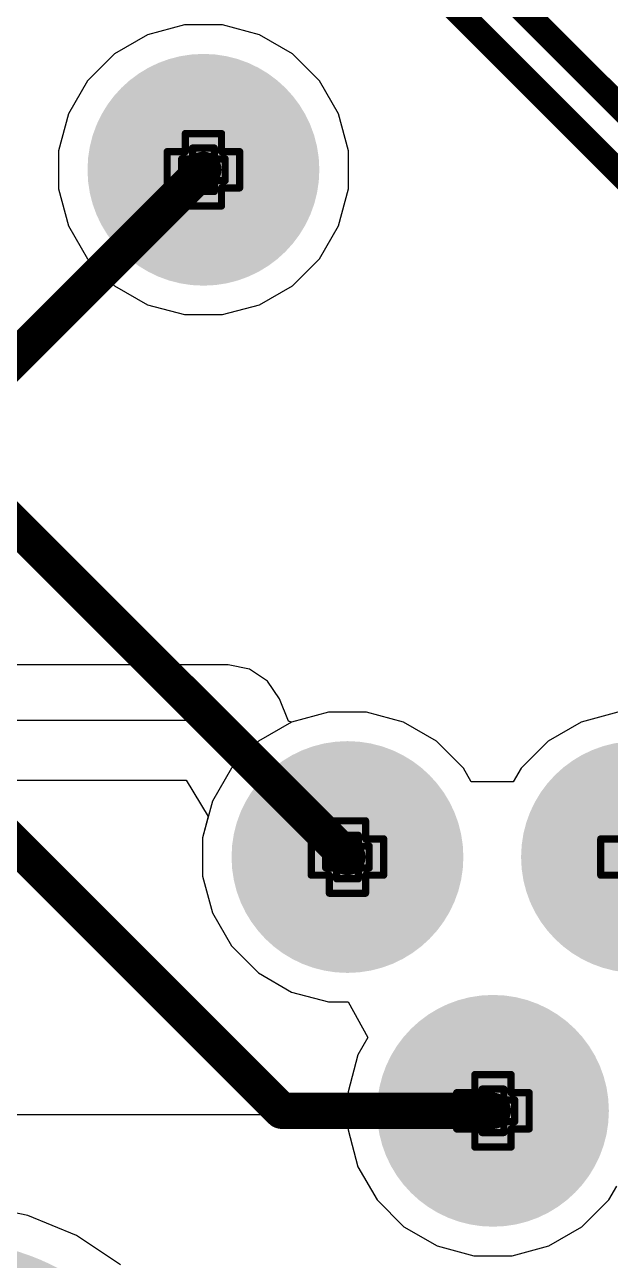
# Model space of a CAD drawing. Header units: inches. Extents: x -11 to 5428, y 0 to 5423.
# Drawn here: x 291.36 to 295.47, y 6.83 to 15.49 of the extents above; entities that cross this region are included whole.
import ezdxf

# ---------------------------------------------------------------- set-up
doc = ezdxf.new("R2010")
doc.units = ezdxf.units.IN
for name, color, linetype in [('Bottom Layer', 5, 'Continuous'), ('Bottom Solder', 6, 'Continuous'), ('Drill Drawing', 1, 'Continuous'), ('GND', 16, 'Continuous'), ('Multi-Layer', 9, 'Continuous'), ('Pad Holes', 156, 'Continuous'), ('PWR', 76, 'Continuous'), ('Top Layer', 1, 'Continuous'), ('Top Solder', 216, 'Continuous')]:
    doc.layers.add(name, color=color, linetype=linetype)

# ---------------------------------------------------------------- blocks, each defined once
blk = doc.blocks.new('2_406549_1_229')
at = {"layer": 'Bottom Layer'}
h = blk.add_hatch(color=5, dxfattribs=at)
edge = h.paths.add_edge_path()
edge.add_arc((-4.57, 3.3), 0.762, 0, 360)
h = blk.add_hatch(color=5, dxfattribs=at)
edge = h.paths.add_edge_path()
edge.add_arc((-3.5601, -1.5199), 0.762, 0, 360)
h = blk.add_hatch(color=5, dxfattribs=at)
edge = h.paths.add_edge_path()
edge.add_arc((-1.5301, -1.5199), 0.762, 0, 360)
h = blk.add_hatch(color=5, dxfattribs=at)
edge = h.paths.add_edge_path()
edge.add_arc((-2.54, -3.2999), 0.762, 0, 360)
at = {"layer": 'Bottom Solder'}
h = blk.add_hatch(color=6, dxfattribs=at)
edge = h.paths.add_edge_path()
edge.add_arc((-4.57, 3.3), 0.8128, 0, 360)
h = blk.add_hatch(color=6, dxfattribs=at)
edge = h.paths.add_edge_path()
edge.add_arc((-3.5601, -1.5199), 0.8128, 0, 360)
h = blk.add_hatch(color=6, dxfattribs=at)
edge = h.paths.add_edge_path()
edge.add_arc((-1.5301, -1.5199), 0.8128, 0, 360)
h = blk.add_hatch(color=6, dxfattribs=at)
edge = h.paths.add_edge_path()
edge.add_arc((-2.54, -3.2999), 0.8128, 0, 360)
at = {"layer": 'GND'}
h = blk.add_hatch(color=16, dxfattribs=at)
edge = h.paths.add_edge_path()
edge.add_arc((-4.57, 3.3), 0.762, 0, 360)
h = blk.add_hatch(color=16, dxfattribs=at)
edge = h.paths.add_edge_path()
edge.add_arc((-3.5601, -1.5199), 0.762, 0, 360)
h = blk.add_hatch(color=16, dxfattribs=at)
edge = h.paths.add_edge_path()
edge.add_arc((-1.5301, -1.5199), 0.762, 0, 360)
h = blk.add_hatch(color=16, dxfattribs=at)
edge = h.paths.add_edge_path()
edge.add_arc((-2.54, -3.2999), 0.762, 0, 360)
at = {"layer": 'Multi-Layer'}
h = blk.add_hatch(color=9, dxfattribs=at)
edge = h.paths.add_edge_path()
edge.add_arc((-4.57, 3.3), 0.762, 0, 360)
h = blk.add_hatch(color=9, dxfattribs=at)
edge = h.paths.add_edge_path()
edge.add_arc((-3.5601, -1.5199), 0.762, 0, 360)
h = blk.add_hatch(color=9, dxfattribs=at)
edge = h.paths.add_edge_path()
edge.add_arc((-1.5301, -1.5199), 0.762, 0, 360)
h = blk.add_hatch(color=9, dxfattribs=at)
edge = h.paths.add_edge_path()
edge.add_arc((-2.54, -3.2999), 0.762, 0, 360)
at = {"layer": 'Pad Holes'}
h = blk.add_hatch(color=7, dxfattribs=at)
edge = h.paths.add_edge_path()
edge.add_arc((-4.57, 3.3), 0.45, 0, 360)
h = blk.add_hatch(color=7, dxfattribs=at)
edge = h.paths.add_edge_path()
edge.add_arc((-3.5601, -1.5199), 0.45, 0, 360)
h = blk.add_hatch(color=7, dxfattribs=at)
edge = h.paths.add_edge_path()
edge.add_arc((-1.5301, -1.5199), 0.45, 0, 360)
h = blk.add_hatch(color=7, dxfattribs=at)
edge = h.paths.add_edge_path()
edge.add_arc((-2.54, -3.2999), 0.45, 0, 360)
h = blk.add_hatch(color=7, dxfattribs=at)
edge = h.paths.add_edge_path()
edge.add_arc((-6.35, -5.8399), 1.625, 0, 360)
at = {"layer": 'PWR'}
h = blk.add_hatch(color=76, dxfattribs=at)
edge = h.paths.add_edge_path()
edge.add_arc((-4.57, 3.3), 0.762, 0, 360)
h = blk.add_hatch(color=76, dxfattribs=at)
edge = h.paths.add_edge_path()
edge.add_arc((-3.5601, -1.5199), 0.762, 0, 360)
h = blk.add_hatch(color=76, dxfattribs=at)
edge = h.paths.add_edge_path()
edge.add_arc((-1.5301, -1.5199), 0.762, 0, 360)
h = blk.add_hatch(color=76, dxfattribs=at)
edge = h.paths.add_edge_path()
edge.add_arc((-2.54, -3.2999), 0.762, 0, 360)
at = {"layer": 'Top Layer'}
h = blk.add_hatch(color=1, dxfattribs=at)
edge = h.paths.add_edge_path()
edge.add_arc((-4.57, 3.3), 0.762, 0, 360)
h = blk.add_hatch(color=1, dxfattribs=at)
edge = h.paths.add_edge_path()
edge.add_arc((-3.5601, -1.5199), 0.762, 0, 360)
h = blk.add_hatch(color=1, dxfattribs=at)
edge = h.paths.add_edge_path()
edge.add_arc((-1.5301, -1.5199), 0.762, 0, 360)
h = blk.add_hatch(color=1, dxfattribs=at)
edge = h.paths.add_edge_path()
edge.add_arc((-2.54, -3.2999), 0.762, 0, 360)
at = {"layer": 'Top Solder'}
h = blk.add_hatch(color=216, dxfattribs=at)
edge = h.paths.add_edge_path()
edge.add_arc((-4.57, 3.3), 0.8128, 0, 360)
h = blk.add_hatch(color=216, dxfattribs=at)
edge = h.paths.add_edge_path()
edge.add_arc((-3.5601, -1.5199), 0.8128, 0, 360)
h = blk.add_hatch(color=216, dxfattribs=at)
edge = h.paths.add_edge_path()
edge.add_arc((-1.5301, -1.5199), 0.8128, 0, 360)
h = blk.add_hatch(color=216, dxfattribs=at)
edge = h.paths.add_edge_path()
edge.add_arc((-2.54, -3.2999), 0.8128, 0, 360)

msp = doc.modelspace()

# ---------------------------------------------------------------- linework, layer by layer
at = {"layer": 'Drill Drawing'}
for points in [[(292.4857, 14.6044, 0.0508, 0.0508, 0), (292.4857, 14.7314, 0.0508, 0.0508, 0)], [(292.4857, 14.7314, 0.0508, 0.0508, 0), (292.7397, 14.7314, 0.0508, 0.0508, 0)], [(292.7397, 14.6044, 0.0508, 0.0508, 0), (292.7397, 14.7314, 0.0508, 0.0508, 0)], [(292.5365, 14.5536, 0.0508, 0.0508, 0), (292.5365, 14.6298, 0.0508, 0.0508, 0)], [(292.5365, 14.6298, 0.0508, 0.0508, 0), (292.6889, 14.6298, 0.0508, 0.0508, 0)], [(292.6889, 14.5536, 0.0508, 0.0508, 0), (292.6889, 14.6298, 0.0508, 0.0508, 0)], [(292.3587, 14.3504, 0.0508, 0.0508, 0), (292.3587, 14.6044, 0.0508, 0.0508, 0)], [(292.3587, 14.6044, 0.0508, 0.0508, 0), (292.4857, 14.6044, 0.0508, 0.0508, 0)], [(292.4603, 14.4012, 0.0508, 0.0508, 0), (292.4603, 14.5536, 0.0508, 0.0508, 0)], [(292.4603, 14.5536, 0.0508, 0.0508, 0), (292.5365, 14.5536, 0.0508, 0.0508, 0)], [(292.6889, 14.5536, 0.0508, 0.0508, 0), (292.7651, 14.5536, 0.0508, 0.0508, 0)], [(292.7397, 14.6044, 0.0508, 0.0508, 0), (292.8667, 14.6044, 0.0508, 0.0508, 0)], [(292.7651, 14.4012, 0.0508, 0.0508, 0), (292.7651, 14.5536, 0.0508, 0.0508, 0)], [(292.8667, 14.3504, 0.0508, 0.0508, 0), (292.8667, 14.6044, 0.0508, 0.0508, 0)], [(292.4603, 14.4012, 0.0508, 0.0508, 0), (292.5365, 14.4012, 0.0508, 0.0508, 0)], [(292.5365, 14.325, 0.0508, 0.0508, 0), (292.5365, 14.4012, 0.0508, 0.0508, 0)], [(292.6889, 14.4012, 0.0508, 0.0508, 0), (292.7651, 14.4012, 0.0508, 0.0508, 0)], [(292.6889, 14.325, 0.0508, 0.0508, 0), (292.6889, 14.4012, 0.0508, 0.0508, 0)], [(292.3587, 14.3504, 0.0508, 0.0508, 0), (292.4857, 14.3504, 0.0508, 0.0508, 0)], [(292.4857, 14.2234, 0.0508, 0.0508, 0), (292.4857, 14.3504, 0.0508, 0.0508, 0)], [(292.5365, 14.325, 0.0508, 0.0508, 0), (292.6889, 14.325, 0.0508, 0.0508, 0)], [(292.7397, 14.3504, 0.0508, 0.0508, 0), (292.8667, 14.3504, 0.0508, 0.0508, 0)], [(292.7397, 14.2234, 0.0508, 0.0508, 0), (292.7397, 14.3504, 0.0508, 0.0508, 0)], [(292.4857, 14.2234, 0.0508, 0.0508, 0), (292.7397, 14.2234, 0.0508, 0.0508, 0)], [(293.4956, 9.7844, 0.0508, 0.0508, 0), (293.4956, 9.9114, 0.0508, 0.0508, 0)], [(293.4956, 9.9114, 0.0508, 0.0508, 0), (293.7496, 9.9114, 0.0508, 0.0508, 0)], [(293.7496, 9.7844, 0.0508, 0.0508, 0), (293.7496, 9.9114, 0.0508, 0.0508, 0)], [(293.3686, 9.5304, 0.0508, 0.0508, 0), (293.3686, 9.7844, 0.0508, 0.0508, 0)], [(293.3686, 9.7844, 0.0508, 0.0508, 0), (293.4956, 9.7844, 0.0508, 0.0508, 0)], [(293.5464, 9.7336, 0.0508, 0.0508, 0), (293.5464, 9.8098, 0.0508, 0.0508, 0)], [(293.5464, 9.8098, 0.0508, 0.0508, 0), (293.6988, 9.8098, 0.0508, 0.0508, 0)], [(293.6988, 9.7336, 0.0508, 0.0508, 0), (293.6988, 9.8098, 0.0508, 0.0508, 0)], [(293.7496, 9.7844, 0.0508, 0.0508, 0), (293.8766, 9.7844, 0.0508, 0.0508, 0)], [(293.8766, 9.5304, 0.0508, 0.0508, 0), (293.8766, 9.7844, 0.0508, 0.0508, 0)], [(295.3986, 9.5304, 0.0508, 0.0508, 0), (295.3986, 9.7844, 0.0508, 0.0508, 0)], [(295.3986, 9.7844, 0.0508, 0.0508, 0), (295.5256, 9.7844, 0.0508, 0.0508, 0)], [(293.4702, 9.5812, 0.0508, 0.0508, 0), (293.4702, 9.7336, 0.0508, 0.0508, 0)], [(293.4702, 9.7336, 0.0508, 0.0508, 0), (293.5464, 9.7336, 0.0508, 0.0508, 0)], [(293.6988, 9.7336, 0.0508, 0.0508, 0), (293.775, 9.7336, 0.0508, 0.0508, 0)], [(293.775, 9.5812, 0.0508, 0.0508, 0), (293.775, 9.7336, 0.0508, 0.0508, 0)], [(293.3686, 9.5304, 0.0508, 0.0508, 0), (293.4956, 9.5304, 0.0508, 0.0508, 0)], [(293.4702, 9.5812, 0.0508, 0.0508, 0), (293.5464, 9.5812, 0.0508, 0.0508, 0)], [(293.4956, 9.4034, 0.0508, 0.0508, 0), (293.4956, 9.5304, 0.0508, 0.0508, 0)], [(293.5464, 9.505, 0.0508, 0.0508, 0), (293.5464, 9.5812, 0.0508, 0.0508, 0)], [(293.6988, 9.5812, 0.0508, 0.0508, 0), (293.775, 9.5812, 0.0508, 0.0508, 0)], [(293.6988, 9.505, 0.0508, 0.0508, 0), (293.6988, 9.5812, 0.0508, 0.0508, 0)], [(293.7496, 9.5304, 0.0508, 0.0508, 0), (293.8766, 9.5304, 0.0508, 0.0508, 0)], [(293.7496, 9.4034, 0.0508, 0.0508, 0), (293.7496, 9.5304, 0.0508, 0.0508, 0)], [(295.3986, 9.5304, 0.0508, 0.0508, 0), (295.5256, 9.5304, 0.0508, 0.0508, 0)], [(293.5464, 9.505, 0.0508, 0.0508, 0), (293.6988, 9.505, 0.0508, 0.0508, 0)], [(293.4956, 9.4034, 0.0508, 0.0508, 0), (293.7496, 9.4034, 0.0508, 0.0508, 0)], [(294.5157, 8.0044, 0.0508, 0.0508, 0), (294.5157, 8.1314, 0.0508, 0.0508, 0)], [(294.5157, 8.1314, 0.0508, 0.0508, 0), (294.7697, 8.1314, 0.0508, 0.0508, 0)], [(294.7697, 8.0044, 0.0508, 0.0508, 0), (294.7697, 8.1314, 0.0508, 0.0508, 0)], [(294.3887, 7.7504, 0.0508, 0.0508, 0), (294.3887, 8.0044, 0.0508, 0.0508, 0)], [(294.3887, 8.0044, 0.0508, 0.0508, 0), (294.5157, 8.0044, 0.0508, 0.0508, 0)], [(294.4903, 7.8012, 0.0508, 0.0508, 0), (294.4903, 7.9536, 0.0508, 0.0508, 0)], [(294.4903, 7.9536, 0.0508, 0.0508, 0), (294.5665, 7.9536, 0.0508, 0.0508, 0)], [(294.5665, 7.9536, 0.0508, 0.0508, 0), (294.5665, 8.0298, 0.0508, 0.0508, 0)], [(294.5665, 8.0298, 0.0508, 0.0508, 0), (294.7189, 8.0298, 0.0508, 0.0508, 0)], [(294.7189, 7.9536, 0.0508, 0.0508, 0), (294.7189, 8.0298, 0.0508, 0.0508, 0)], [(294.7189, 7.9536, 0.0508, 0.0508, 0), (294.7951, 7.9536, 0.0508, 0.0508, 0)], [(294.7697, 8.0044, 0.0508, 0.0508, 0), (294.8967, 8.0044, 0.0508, 0.0508, 0)], [(294.7951, 7.8012, 0.0508, 0.0508, 0), (294.7951, 7.9536, 0.0508, 0.0508, 0)], [(294.8967, 7.7504, 0.0508, 0.0508, 0), (294.8967, 8.0044, 0.0508, 0.0508, 0)], [(294.4903, 7.8012, 0.0508, 0.0508, 0), (294.5665, 7.8012, 0.0508, 0.0508, 0)], [(294.5665, 7.725, 0.0508, 0.0508, 0), (294.5665, 7.8012, 0.0508, 0.0508, 0)], [(294.7189, 7.8012, 0.0508, 0.0508, 0), (294.7951, 7.8012, 0.0508, 0.0508, 0)], [(294.7189, 7.725, 0.0508, 0.0508, 0), (294.7189, 7.8012, 0.0508, 0.0508, 0)], [(294.3887, 7.7504, 0.0508, 0.0508, 0), (294.5157, 7.7504, 0.0508, 0.0508, 0)], [(294.5157, 7.6234, 0.0508, 0.0508, 0), (294.5157, 7.7504, 0.0508, 0.0508, 0)], [(294.5665, 7.725, 0.0508, 0.0508, 0), (294.7189, 7.725, 0.0508, 0.0508, 0)], [(294.7697, 7.7504, 0.0508, 0.0508, 0), (294.8967, 7.7504, 0.0508, 0.0508, 0)], [(294.7697, 7.6234, 0.0508, 0.0508, 0), (294.7697, 7.7504, 0.0508, 0.0508, 0)], [(294.5157, 7.6234, 0.0508, 0.0508, 0), (294.7697, 7.6234, 0.0508, 0.0508, 0)]]:
    msp.add_lwpolyline(points, format="xyseb", dxfattribs=at)
for points in [[(292.473, 14.7314, 0.0254, 0.0254, 1), (292.4984, 14.7314, 0.0254, 0.0254, 1)], [(292.473, 14.7314, 0.0254, 0.0254, 1), (292.4984, 14.7314, 0.0254, 0.0254, 1)], [(292.727, 14.7314, 0.0254, 0.0254, 1), (292.7524, 14.7314, 0.0254, 0.0254, 1)], [(292.727, 14.7314, 0.0254, 0.0254, 1), (292.7524, 14.7314, 0.0254, 0.0254, 1)], [(292.5238, 14.6298, 0.0254, 0.0254, 1), (292.5492, 14.6298, 0.0254, 0.0254, 1)], [(292.5238, 14.6298, 0.0254, 0.0254, 1), (292.5492, 14.6298, 0.0254, 0.0254, 1)], [(292.6762, 14.6298, 0.0254, 0.0254, 1), (292.7016, 14.6298, 0.0254, 0.0254, 1)], [(292.6762, 14.6298, 0.0254, 0.0254, 1), (292.7016, 14.6298, 0.0254, 0.0254, 1)], [(292.346, 14.6044, 0.0254, 0.0254, 1), (292.3714, 14.6044, 0.0254, 0.0254, 1)], [(292.346, 14.6044, 0.0254, 0.0254, 1), (292.3714, 14.6044, 0.0254, 0.0254, 1)], [(292.4476, 14.5536, 0.0254, 0.0254, 1), (292.473, 14.5536, 0.0254, 0.0254, 1)], [(292.4476, 14.5536, 0.0254, 0.0254, 1), (292.473, 14.5536, 0.0254, 0.0254, 1)], [(292.473, 14.6044, 0.0254, 0.0254, 1), (292.4984, 14.6044, 0.0254, 0.0254, 1)], [(292.473, 14.6044, 0.0254, 0.0254, 1), (292.4984, 14.6044, 0.0254, 0.0254, 1)], [(292.5238, 14.5536, 0.0254, 0.0254, 1), (292.5492, 14.5536, 0.0254, 0.0254, 1)], [(292.5238, 14.5536, 0.0254, 0.0254, 1), (292.5492, 14.5536, 0.0254, 0.0254, 1)], [(292.6762, 14.5536, 0.0254, 0.0254, 1), (292.7016, 14.5536, 0.0254, 0.0254, 1)], [(292.6762, 14.5536, 0.0254, 0.0254, 1), (292.7016, 14.5536, 0.0254, 0.0254, 1)], [(292.727, 14.6044, 0.0254, 0.0254, 1), (292.7524, 14.6044, 0.0254, 0.0254, 1)], [(292.727, 14.6044, 0.0254, 0.0254, 1), (292.7524, 14.6044, 0.0254, 0.0254, 1)], [(292.7524, 14.5536, 0.0254, 0.0254, 1), (292.7778, 14.5536, 0.0254, 0.0254, 1)], [(292.7524, 14.5536, 0.0254, 0.0254, 1), (292.7778, 14.5536, 0.0254, 0.0254, 1)], [(292.854, 14.6044, 0.0254, 0.0254, 1), (292.8794, 14.6044, 0.0254, 0.0254, 1)], [(292.854, 14.6044, 0.0254, 0.0254, 1), (292.8794, 14.6044, 0.0254, 0.0254, 1)], [(292.4476, 14.4012, 0.0254, 0.0254, 1), (292.473, 14.4012, 0.0254, 0.0254, 1)], [(292.4476, 14.4012, 0.0254, 0.0254, 1), (292.473, 14.4012, 0.0254, 0.0254, 1)], [(292.5238, 14.4012, 0.0254, 0.0254, 1), (292.5492, 14.4012, 0.0254, 0.0254, 1)], [(292.5238, 14.4012, 0.0254, 0.0254, 1), (292.5492, 14.4012, 0.0254, 0.0254, 1)], [(292.6762, 14.4012, 0.0254, 0.0254, 1), (292.7016, 14.4012, 0.0254, 0.0254, 1)], [(292.6762, 14.4012, 0.0254, 0.0254, 1), (292.7016, 14.4012, 0.0254, 0.0254, 1)], [(292.7524, 14.4012, 0.0254, 0.0254, 1), (292.7778, 14.4012, 0.0254, 0.0254, 1)], [(292.7524, 14.4012, 0.0254, 0.0254, 1), (292.7778, 14.4012, 0.0254, 0.0254, 1)], [(292.346, 14.3504, 0.0254, 0.0254, 1), (292.3714, 14.3504, 0.0254, 0.0254, 1)], [(292.346, 14.3504, 0.0254, 0.0254, 1), (292.3714, 14.3504, 0.0254, 0.0254, 1)], [(292.473, 14.3504, 0.0254, 0.0254, 1), (292.4984, 14.3504, 0.0254, 0.0254, 1)], [(292.473, 14.3504, 0.0254, 0.0254, 1), (292.4984, 14.3504, 0.0254, 0.0254, 1)], [(292.5238, 14.325, 0.0254, 0.0254, 1), (292.5492, 14.325, 0.0254, 0.0254, 1)], [(292.5238, 14.325, 0.0254, 0.0254, 1), (292.5492, 14.325, 0.0254, 0.0254, 1)], [(292.6762, 14.325, 0.0254, 0.0254, 1), (292.7016, 14.325, 0.0254, 0.0254, 1)], [(292.6762, 14.325, 0.0254, 0.0254, 1), (292.7016, 14.325, 0.0254, 0.0254, 1)], [(292.727, 14.3504, 0.0254, 0.0254, 1), (292.7524, 14.3504, 0.0254, 0.0254, 1)], [(292.727, 14.3504, 0.0254, 0.0254, 1), (292.7524, 14.3504, 0.0254, 0.0254, 1)], [(292.854, 14.3504, 0.0254, 0.0254, 1), (292.8794, 14.3504, 0.0254, 0.0254, 1)], [(292.854, 14.3504, 0.0254, 0.0254, 1), (292.8794, 14.3504, 0.0254, 0.0254, 1)], [(292.473, 14.2234, 0.0254, 0.0254, 1), (292.4984, 14.2234, 0.0254, 0.0254, 1)], [(292.473, 14.2234, 0.0254, 0.0254, 1), (292.4984, 14.2234, 0.0254, 0.0254, 1)], [(292.727, 14.2234, 0.0254, 0.0254, 1), (292.7524, 14.2234, 0.0254, 0.0254, 1)], [(292.727, 14.2234, 0.0254, 0.0254, 1), (292.7524, 14.2234, 0.0254, 0.0254, 1)], [(293.4829, 9.9114, 0.0254, 0.0254, 1), (293.5083, 9.9114, 0.0254, 0.0254, 1)], [(293.4829, 9.9114, 0.0254, 0.0254, 1), (293.5083, 9.9114, 0.0254, 0.0254, 1)], [(293.7369, 9.9114, 0.0254, 0.0254, 1), (293.7623, 9.9114, 0.0254, 0.0254, 1)], [(293.7369, 9.9114, 0.0254, 0.0254, 1), (293.7623, 9.9114, 0.0254, 0.0254, 1)], [(293.3559, 9.7844, 0.0254, 0.0254, 1), (293.3813, 9.7844, 0.0254, 0.0254, 1)], [(293.3559, 9.7844, 0.0254, 0.0254, 1), (293.3813, 9.7844, 0.0254, 0.0254, 1)], [(293.4829, 9.7844, 0.0254, 0.0254, 1), (293.5083, 9.7844, 0.0254, 0.0254, 1)], [(293.4829, 9.7844, 0.0254, 0.0254, 1), (293.5083, 9.7844, 0.0254, 0.0254, 1)], [(293.5337, 9.8098, 0.0254, 0.0254, 1), (293.5591, 9.8098, 0.0254, 0.0254, 1)], [(293.5337, 9.8098, 0.0254, 0.0254, 1), (293.5591, 9.8098, 0.0254, 0.0254, 1)], [(293.6861, 9.8098, 0.0254, 0.0254, 1), (293.7115, 9.8098, 0.0254, 0.0254, 1)], [(293.6861, 9.8098, 0.0254, 0.0254, 1), (293.7115, 9.8098, 0.0254, 0.0254, 1)], [(293.7369, 9.7844, 0.0254, 0.0254, 1), (293.7623, 9.7844, 0.0254, 0.0254, 1)], [(293.7369, 9.7844, 0.0254, 0.0254, 1), (293.7623, 9.7844, 0.0254, 0.0254, 1)], [(293.8639, 9.7844, 0.0254, 0.0254, 1), (293.8893, 9.7844, 0.0254, 0.0254, 1)], [(293.8639, 9.7844, 0.0254, 0.0254, 1), (293.8893, 9.7844, 0.0254, 0.0254, 1)], [(295.3859, 9.7844, 0.0254, 0.0254, 1), (295.4113, 9.7844, 0.0254, 0.0254, 1)], [(295.3859, 9.7844, 0.0254, 0.0254, 1), (295.4113, 9.7844, 0.0254, 0.0254, 1)], [(293.4575, 9.7336, 0.0254, 0.0254, 1), (293.4829, 9.7336, 0.0254, 0.0254, 1)], [(293.4575, 9.7336, 0.0254, 0.0254, 1), (293.4829, 9.7336, 0.0254, 0.0254, 1)], [(293.5337, 9.7336, 0.0254, 0.0254, 1), (293.5591, 9.7336, 0.0254, 0.0254, 1)], [(293.5337, 9.7336, 0.0254, 0.0254, 1), (293.5591, 9.7336, 0.0254, 0.0254, 1)], [(293.6861, 9.7336, 0.0254, 0.0254, 1), (293.7115, 9.7336, 0.0254, 0.0254, 1)], [(293.6861, 9.7336, 0.0254, 0.0254, 1), (293.7115, 9.7336, 0.0254, 0.0254, 1)], [(293.7623, 9.7336, 0.0254, 0.0254, 1), (293.7877, 9.7336, 0.0254, 0.0254, 1)], [(293.7623, 9.7336, 0.0254, 0.0254, 1), (293.7877, 9.7336, 0.0254, 0.0254, 1)], [(293.3559, 9.5304, 0.0254, 0.0254, 1), (293.3813, 9.5304, 0.0254, 0.0254, 1)], [(293.3559, 9.5304, 0.0254, 0.0254, 1), (293.3813, 9.5304, 0.0254, 0.0254, 1)], [(293.4575, 9.5812, 0.0254, 0.0254, 1), (293.4829, 9.5812, 0.0254, 0.0254, 1)], [(293.4575, 9.5812, 0.0254, 0.0254, 1), (293.4829, 9.5812, 0.0254, 0.0254, 1)], [(293.4829, 9.5304, 0.0254, 0.0254, 1), (293.5083, 9.5304, 0.0254, 0.0254, 1)], [(293.4829, 9.5304, 0.0254, 0.0254, 1), (293.5083, 9.5304, 0.0254, 0.0254, 1)], [(293.5337, 9.5812, 0.0254, 0.0254, 1), (293.5591, 9.5812, 0.0254, 0.0254, 1)], [(293.5337, 9.5812, 0.0254, 0.0254, 1), (293.5591, 9.5812, 0.0254, 0.0254, 1)], [(293.6861, 9.5812, 0.0254, 0.0254, 1), (293.7115, 9.5812, 0.0254, 0.0254, 1)], [(293.6861, 9.5812, 0.0254, 0.0254, 1), (293.7115, 9.5812, 0.0254, 0.0254, 1)], [(293.7369, 9.5304, 0.0254, 0.0254, 1), (293.7623, 9.5304, 0.0254, 0.0254, 1)], [(293.7369, 9.5304, 0.0254, 0.0254, 1), (293.7623, 9.5304, 0.0254, 0.0254, 1)], [(293.7623, 9.5812, 0.0254, 0.0254, 1), (293.7877, 9.5812, 0.0254, 0.0254, 1)], [(293.7623, 9.5812, 0.0254, 0.0254, 1), (293.7877, 9.5812, 0.0254, 0.0254, 1)], [(293.8639, 9.5304, 0.0254, 0.0254, 1), (293.8893, 9.5304, 0.0254, 0.0254, 1)], [(293.8639, 9.5304, 0.0254, 0.0254, 1), (293.8893, 9.5304, 0.0254, 0.0254, 1)], [(295.3859, 9.5304, 0.0254, 0.0254, 1), (295.4113, 9.5304, 0.0254, 0.0254, 1)], [(295.3859, 9.5304, 0.0254, 0.0254, 1), (295.4113, 9.5304, 0.0254, 0.0254, 1)], [(293.5337, 9.505, 0.0254, 0.0254, 1), (293.5591, 9.505, 0.0254, 0.0254, 1)], [(293.5337, 9.505, 0.0254, 0.0254, 1), (293.5591, 9.505, 0.0254, 0.0254, 1)], [(293.6861, 9.505, 0.0254, 0.0254, 1), (293.7115, 9.505, 0.0254, 0.0254, 1)], [(293.6861, 9.505, 0.0254, 0.0254, 1), (293.7115, 9.505, 0.0254, 0.0254, 1)], [(293.4829, 9.4034, 0.0254, 0.0254, 1), (293.5083, 9.4034, 0.0254, 0.0254, 1)], [(293.4829, 9.4034, 0.0254, 0.0254, 1), (293.5083, 9.4034, 0.0254, 0.0254, 1)], [(293.7369, 9.4034, 0.0254, 0.0254, 1), (293.7623, 9.4034, 0.0254, 0.0254, 1)], [(293.7369, 9.4034, 0.0254, 0.0254, 1), (293.7623, 9.4034, 0.0254, 0.0254, 1)], [(294.503, 8.1314, 0.0254, 0.0254, 1), (294.5284, 8.1314, 0.0254, 0.0254, 1)], [(294.503, 8.1314, 0.0254, 0.0254, 1), (294.5284, 8.1314, 0.0254, 0.0254, 1)], [(294.757, 8.1314, 0.0254, 0.0254, 1), (294.7824, 8.1314, 0.0254, 0.0254, 1)], [(294.757, 8.1314, 0.0254, 0.0254, 1), (294.7824, 8.1314, 0.0254, 0.0254, 1)], [(294.376, 8.0044, 0.0254, 0.0254, 1), (294.4014, 8.0044, 0.0254, 0.0254, 1)], [(294.376, 8.0044, 0.0254, 0.0254, 1), (294.4014, 8.0044, 0.0254, 0.0254, 1)], [(294.4776, 7.9536, 0.0254, 0.0254, 1), (294.503, 7.9536, 0.0254, 0.0254, 1)], [(294.4776, 7.9536, 0.0254, 0.0254, 1), (294.503, 7.9536, 0.0254, 0.0254, 1)], [(294.503, 8.0044, 0.0254, 0.0254, 1), (294.5284, 8.0044, 0.0254, 0.0254, 1)], [(294.503, 8.0044, 0.0254, 0.0254, 1), (294.5284, 8.0044, 0.0254, 0.0254, 1)], [(294.5538, 8.0298, 0.0254, 0.0254, 1), (294.5792, 8.0298, 0.0254, 0.0254, 1)], [(294.5538, 8.0298, 0.0254, 0.0254, 1), (294.5792, 8.0298, 0.0254, 0.0254, 1)], [(294.5538, 7.9536, 0.0254, 0.0254, 1), (294.5792, 7.9536, 0.0254, 0.0254, 1)], [(294.5538, 7.9536, 0.0254, 0.0254, 1), (294.5792, 7.9536, 0.0254, 0.0254, 1)], [(294.7062, 8.0298, 0.0254, 0.0254, 1), (294.7316, 8.0298, 0.0254, 0.0254, 1)], [(294.7062, 8.0298, 0.0254, 0.0254, 1), (294.7316, 8.0298, 0.0254, 0.0254, 1)], [(294.7062, 7.9536, 0.0254, 0.0254, 1), (294.7316, 7.9536, 0.0254, 0.0254, 1)], [(294.7062, 7.9536, 0.0254, 0.0254, 1), (294.7316, 7.9536, 0.0254, 0.0254, 1)], [(294.757, 8.0044, 0.0254, 0.0254, 1), (294.7824, 8.0044, 0.0254, 0.0254, 1)], [(294.757, 8.0044, 0.0254, 0.0254, 1), (294.7824, 8.0044, 0.0254, 0.0254, 1)], [(294.7824, 7.9536, 0.0254, 0.0254, 1), (294.8078, 7.9536, 0.0254, 0.0254, 1)], [(294.7824, 7.9536, 0.0254, 0.0254, 1), (294.8078, 7.9536, 0.0254, 0.0254, 1)], [(294.884, 8.0044, 0.0254, 0.0254, 1), (294.9094, 8.0044, 0.0254, 0.0254, 1)], [(294.884, 8.0044, 0.0254, 0.0254, 1), (294.9094, 8.0044, 0.0254, 0.0254, 1)], [(294.4776, 7.8012, 0.0254, 0.0254, 1), (294.503, 7.8012, 0.0254, 0.0254, 1)], [(294.4776, 7.8012, 0.0254, 0.0254, 1), (294.503, 7.8012, 0.0254, 0.0254, 1)], [(294.5538, 7.8012, 0.0254, 0.0254, 1), (294.5792, 7.8012, 0.0254, 0.0254, 1)], [(294.5538, 7.8012, 0.0254, 0.0254, 1), (294.5792, 7.8012, 0.0254, 0.0254, 1)], [(294.7062, 7.8012, 0.0254, 0.0254, 1), (294.7316, 7.8012, 0.0254, 0.0254, 1)], [(294.7062, 7.8012, 0.0254, 0.0254, 1), (294.7316, 7.8012, 0.0254, 0.0254, 1)], [(294.7824, 7.8012, 0.0254, 0.0254, 1), (294.8078, 7.8012, 0.0254, 0.0254, 1)], [(294.7824, 7.8012, 0.0254, 0.0254, 1), (294.8078, 7.8012, 0.0254, 0.0254, 1)], [(294.376, 7.7504, 0.0254, 0.0254, 1), (294.4014, 7.7504, 0.0254, 0.0254, 1)], [(294.376, 7.7504, 0.0254, 0.0254, 1), (294.4014, 7.7504, 0.0254, 0.0254, 1)], [(294.503, 7.7504, 0.0254, 0.0254, 1), (294.5284, 7.7504, 0.0254, 0.0254, 1)], [(294.503, 7.7504, 0.0254, 0.0254, 1), (294.5284, 7.7504, 0.0254, 0.0254, 1)], [(294.5538, 7.725, 0.0254, 0.0254, 1), (294.5792, 7.725, 0.0254, 0.0254, 1)], [(294.5538, 7.725, 0.0254, 0.0254, 1), (294.5792, 7.725, 0.0254, 0.0254, 1)], [(294.7062, 7.725, 0.0254, 0.0254, 1), (294.7316, 7.725, 0.0254, 0.0254, 1)], [(294.7062, 7.725, 0.0254, 0.0254, 1), (294.7316, 7.725, 0.0254, 0.0254, 1)], [(294.757, 7.7504, 0.0254, 0.0254, 1), (294.7824, 7.7504, 0.0254, 0.0254, 1)], [(294.757, 7.7504, 0.0254, 0.0254, 1), (294.7824, 7.7504, 0.0254, 0.0254, 1)], [(294.884, 7.7504, 0.0254, 0.0254, 1), (294.9094, 7.7504, 0.0254, 0.0254, 1)], [(294.884, 7.7504, 0.0254, 0.0254, 1), (294.9094, 7.7504, 0.0254, 0.0254, 1)], [(294.503, 7.6234, 0.0254, 0.0254, 1), (294.5284, 7.6234, 0.0254, 0.0254, 1)], [(294.503, 7.6234, 0.0254, 0.0254, 1), (294.5284, 7.6234, 0.0254, 0.0254, 1)], [(294.757, 7.6234, 0.0254, 0.0254, 1), (294.7824, 7.6234, 0.0254, 0.0254, 1)], [(294.757, 7.6234, 0.0254, 0.0254, 1), (294.7824, 7.6234, 0.0254, 0.0254, 1)]]:
    msp.add_lwpolyline(points, format="xyseb", close=True, dxfattribs=at)
at = {"layer": 'GND'}
for p, q in [((292.479, 15.4934), (292.2206, 15.4241)), ((292.7465, 15.4934), (292.479, 15.4934)), ((293.0049, 15.4241), (292.7465, 15.4934)), ((292.2206, 15.4241), (291.9889, 15.2904)), ((293.2366, 15.2904), (293.0049, 15.4241)), ((291.9889, 15.2904), (291.7997, 15.1012)), ((293.4257, 15.1012), (293.2366, 15.2904)), ((291.7997, 15.1012), (291.666, 14.8695)), ((293.5595, 14.8695), (293.4257, 15.1012)), ((291.666, 14.8695), (291.5967, 14.6111)), ((293.6287, 14.6111), (293.5595, 14.8695)), ((291.5967, 14.6111), (291.5967, 14.3436)), ((293.6287, 14.3436), (293.6287, 14.6111)), ((291.5967, 14.3436), (291.666, 14.0852)), ((293.5595, 14.0852), (293.6287, 14.3436)), ((291.666, 14.0852), (291.7997, 13.8535)), ((293.4257, 13.8535), (293.5595, 14.0852)), ((291.7997, 13.8535), (291.9889, 13.6643)), ((293.2366, 13.6643), (293.4257, 13.8535)), ((291.9889, 13.6643), (292.2206, 13.5306)), ((293.0049, 13.5306), (293.2366, 13.6643)), ((292.2206, 13.5306), (292.479, 13.4614)), ((292.7465, 13.4614), (293.0049, 13.5306)), ((292.479, 13.4614), (292.7465, 13.4614)), ((293.4889, 10.6734), (293.2305, 10.6042)), ((293.7564, 10.6734), (293.4889, 10.6734)), ((294.0148, 10.6042), (293.7564, 10.6734)), ((295.5189, 10.6734), (295.2604, 10.6042)), ((293.2305, 10.6042), (292.9988, 10.4705)), ((294.2465, 10.4705), (294.0148, 10.6042)), ((295.2604, 10.6042), (295.0288, 10.4705)), ((292.9988, 10.4705), (292.8096, 10.2813)), ((294.4356, 10.2813), (294.2465, 10.4705)), ((295.0288, 10.4705), (294.8396, 10.2813)), ((292.8096, 10.2813), (292.6759, 10.0496)), ((294.491, 10.1854), (294.4356, 10.2813)), ((294.8396, 10.2813), (294.7843, 10.1854)), ((275.5269, 10.1963), (292.4926, 10.1963)), ((292.4926, 10.1963), (292.6471, 9.9423)), ((294.7843, 10.1854), (294.491, 10.1854)), ((292.6759, 10.0496), (292.6066, 9.7912)), ((292.6471, 9.9423), (292.6066, 9.7912)), ((292.6066, 9.7912), (292.6066, 9.5237)), ((292.6066, 9.7912), (292.6066, 9.5237)), ((292.6066, 9.5237), (292.6759, 9.2653)), ((292.6066, 9.5237), (292.6759, 9.2653)), ((292.6759, 9.2653), (292.8096, 9.0336)), ((292.6759, 9.2653), (292.8096, 9.0336)), ((292.8096, 9.0336), (292.9988, 8.8444)), ((292.8096, 9.0336), (292.9988, 8.8444)), ((292.9988, 8.8444), (293.2305, 8.7107)), ((292.9988, 8.8444), (293.2305, 8.7107)), ((293.2305, 8.7107), (293.4889, 8.6414)), ((293.2305, 8.7107), (293.4889, 8.6414)), ((293.4889, 8.6414), (293.6269, 8.6414)), ((293.4889, 8.6414), (293.6269, 8.6414)), ((293.6269, 8.6414), (293.7664, 8.3916)), ((293.6269, 8.6414), (293.7664, 8.3916)), ((293.7664, 8.3916), (293.6959, 8.2696)), ((293.7664, 8.3916), (293.6959, 8.2696)), ((293.6959, 8.2696), (293.6267, 8.0112)), ((293.6959, 8.2696), (293.6267, 8.0112)), ((293.6267, 8.0112), (293.6267, 7.7437)), ((293.6267, 8.0112), (293.6267, 7.8486)), ((293.6267, 7.8486), (276.4329, 7.8486)), ((293.6267, 7.7437), (293.6959, 7.4853)), ((293.6959, 7.4853), (293.8297, 7.2536)), ((295.4557, 7.2536), (295.511, 7.3494)), ((291.3808, 7.1442), (291.0178, 7.2164)), ((293.8297, 7.2536), (294.0189, 7.0644)), ((295.2665, 7.0644), (295.4557, 7.2536)), ((291.7227, 7.0026), (291.3808, 7.1442)), ((294.0189, 7.0644), (294.2505, 6.9307)), ((295.0349, 6.9307), (295.2665, 7.0644)), ((292.0305, 6.7969), (291.7227, 7.0026)), ((294.2505, 6.9307), (294.5089, 6.8614)), ((294.5089, 6.8614), (294.7765, 6.8614)), ((294.7765, 6.8614), (295.0349, 6.9307))]:
    msp.add_line(p, q, dxfattribs=at)
at = {"layer": 'PWR'}
for p, q in [((292.479, 15.4934), (292.2206, 15.4241)), ((292.7465, 15.4934), (292.479, 15.4934)), ((293.0049, 15.4241), (292.7465, 15.4934)), ((292.2206, 15.4241), (291.9889, 15.2904)), ((293.2366, 15.2904), (293.0049, 15.4241)), ((291.9889, 15.2904), (291.7997, 15.1012)), ((293.4257, 15.1012), (293.2366, 15.2904)), ((291.7997, 15.1012), (291.666, 14.8695)), ((293.5595, 14.8695), (293.4257, 15.1012)), ((291.666, 14.8695), (291.5967, 14.6111)), ((293.6287, 14.6111), (293.5595, 14.8695)), ((291.5967, 14.6111), (291.5967, 14.3436)), ((293.6287, 14.3436), (293.6287, 14.6111)), ((291.5967, 14.3436), (291.666, 14.0852)), ((293.5595, 14.0852), (293.6287, 14.3436)), ((291.666, 14.0852), (291.7997, 13.8535)), ((293.4257, 13.8535), (293.5595, 14.0852)), ((291.7997, 13.8535), (291.9889, 13.6643)), ((293.2366, 13.6643), (293.4257, 13.8535)), ((291.9889, 13.6643), (292.2206, 13.5306)), ((293.0049, 13.5306), (293.2366, 13.6643)), ((292.2206, 13.5306), (292.479, 13.4614)), ((292.7465, 13.4614), (293.0049, 13.5306)), ((292.479, 13.4614), (292.7465, 13.4614)), ((292.7863, 11.0057), (275.2332, 11.0057)), ((292.935, 10.9761), (292.7863, 11.0057)), ((293.061, 10.8919), (292.935, 10.9761)), ((293.1452, 10.7659), (293.061, 10.8919)), ((293.2092, 10.6114), (293.1452, 10.7659)), ((293.4889, 10.6734), (293.2305, 10.6042)), ((293.7564, 10.6734), (293.4889, 10.6734)), ((294.0148, 10.6042), (293.7564, 10.6734)), ((295.5189, 10.6734), (295.2604, 10.6042)), ((275.2332, 10.6172), (292.7863, 10.6172)), ((292.7863, 10.6172), (292.8916, 10.3632)), ((293.2305, 10.6042), (293.2092, 10.6114)), ((294.2465, 10.4705), (294.0148, 10.6042)), ((295.2604, 10.6042), (295.0288, 10.4705)), ((294.4356, 10.2813), (294.2465, 10.4705)), ((295.0288, 10.4705), (294.8396, 10.2813)), ((292.8916, 10.3632), (292.8096, 10.2813)), ((292.8096, 10.2813), (292.6759, 10.0496)), ((294.491, 10.1854), (294.4356, 10.2813)), ((294.8396, 10.2813), (294.7843, 10.1854)), ((294.7843, 10.1854), (294.491, 10.1854)), ((292.6759, 10.0496), (292.6066, 9.7912)), ((292.6066, 9.7912), (292.6066, 9.5237)), ((292.6066, 9.5237), (292.6759, 9.2653)), ((292.6759, 9.2653), (292.8096, 9.0336)), ((292.8096, 9.0336), (292.9988, 8.8444)), ((292.9988, 8.8444), (293.2305, 8.7107)), ((293.2305, 8.7107), (293.4889, 8.6414)), ((293.4889, 8.6414), (293.6269, 8.6414)), ((293.6269, 8.6414), (293.7664, 8.3916)), ((293.7664, 8.3916), (293.6959, 8.2696)), ((293.6959, 8.2696), (293.6267, 8.0112)), ((293.6267, 8.0112), (293.6267, 7.7437)), ((293.6267, 7.7437), (293.6959, 7.4853)), ((293.6959, 7.4853), (293.8297, 7.2536)), ((295.4557, 7.2536), (295.511, 7.3494)), ((291.3808, 7.1442), (291.0178, 7.2164)), ((293.8297, 7.2536), (294.0189, 7.0644)), ((295.2665, 7.0644), (295.4557, 7.2536)), ((291.7227, 7.0026), (291.3808, 7.1442)), ((294.0189, 7.0644), (294.2505, 6.9307)), ((295.0349, 6.9307), (295.2665, 7.0644)), ((292.0305, 6.7969), (291.7227, 7.0026)), ((294.2505, 6.9307), (294.5089, 6.8614)), ((294.5089, 6.8614), (294.7765, 6.8614)), ((294.7765, 6.8614), (295.0349, 6.9307))]:
    msp.add_line(p, q, dxfattribs=at)
at = {"layer": 'Top Layer'}
for points in [[(294.1728, 16.2789, 0.1778, 0.1778, 0), (298.4402, 12.0115, 0.1778, 0.1778, 0)], [(293.8426, 16.1421, 0.1778, 0.1778, 0), (297.0104, 12.9744, 0.1778, 0.1778, 0)], [(291.1039, 12.9685, 0.254, 0.254, 0), (292.6127, 14.4774, 0.254, 0.254, 0)], [(291.1048, 12.1753, 0.254, 0.254, 0), (293.6226, 9.6574, 0.254, 0.254, 0)], [(290.5002, 10.539, 0.254, 0.254, 0), (293.1618, 7.8774, 0.254, 0.254, 0)], [(293.1618, 7.8774, 0.254, 0.254, 0), (294.6427, 7.8774, 0.254, 0.254, 0)]]:
    msp.add_lwpolyline(points, format="xyseb", dxfattribs=at)
for points in [[(292.5492, 14.4774, 0.127, 0.127, 1), (292.6762, 14.4774, 0.127, 0.127, 1)], [(293.5591, 9.6574, 0.127, 0.127, 1), (293.6861, 9.6574, 0.127, 0.127, 1)], [(293.0983, 7.8774, 0.127, 0.127, 1), (293.2253, 7.8774, 0.127, 0.127, 1)], [(293.0983, 7.8774, 0.127, 0.127, 1), (293.2253, 7.8774, 0.127, 0.127, 1)], [(294.5792, 7.8774, 0.127, 0.127, 1), (294.7062, 7.8774, 0.127, 0.127, 1)]]:
    msp.add_lwpolyline(points, format="xyseb", close=True, dxfattribs=at)

# ---------------------------------------------------------------- block references
msp.add_blockref('2_406549_1_229', (297.1827, 11.1774))

doc.saveas('drawing.dxf')
